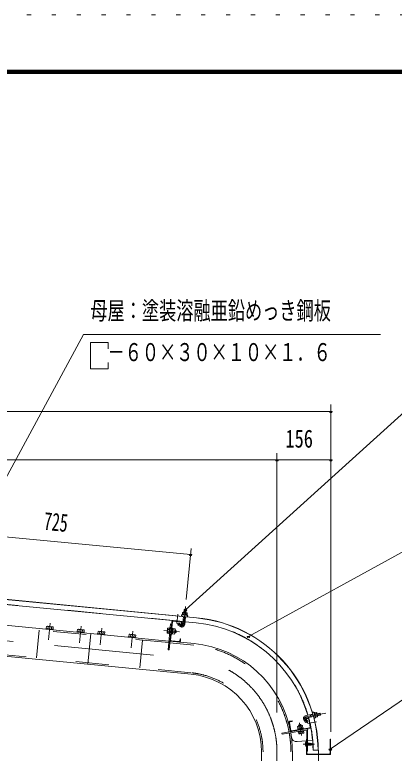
# Model space of a CAD drawing. Units: millimetres, scale not verified. Extents: x -25342 to 25343, y -10500 to 10500.
# Drawn here: x 18234 to 20980, y 5162 to 10500 of the extents above; entities that cross this region are included whole.
import ezdxf
from ezdxf.enums import TextEntityAlignment as Align

# ---------------------------------------------------------------- set-up
doc = ezdxf.new("R2010")
doc.units = ezdxf.units.MM
doc.header["$LTSCALE"] = 60
for name, pattern in [('USER2', [10, 4, -6]), ('USER3', [24, 12, -5, 2, -5]), ('USER4', [3, 0.5, -2.5])]:
    doc.linetypes.add(name, pattern=pattern)
for name, color, linetype, lineweight in [('0-6_2-02BOLD', 7, 'Continuous', 18), ('0-7_2-12HIDDEN', 3, 'USER2', 18), ('0-8_2-22CENTER', 3, 'USER3', 18), ('0-9_2-42THIN', 4, 'Continuous', 18), ('0-A_2-52DIM', 3, 'Continuous', 18), ('0-C_F-F1PAPER', 5, 'Continuous', 18), ('0-D_F-E_J_ADD', 5, 'USER4', 18)]:
    doc.layers.add(name, color=color, linetype=linetype, lineweight=lineweight)
doc.styles.add('ＭＳ ゴシック', font='')
doc.styles.get('ＭＳ ゴシック').set_extended_font_data('MS Gothic')

msp = doc.modelspace()

# ---------------------------------------------------------------- linework, layer by layer
at = {"layer": '0-6_2-02BOLD'}
for p, q in [((19549.54, 6141.83), (15625.93, 6519.63)), ((15667.37, 6514.38), (19549.41, 6140.58)), ((19451.37, 6113.6), (17662.15, 6285.89)), ((17553.21, 6145.68), (19349.41, 5972.73)), ((19454.85, 6149.69), (19449.56, 6094.78)), ((19455.7, 6164.92), (19456.92, 6177.67)), ((19464.49, 6093.34), (19469.78, 6148.25)), ((19473.09, 6176.11), (19471.85, 6163.36)), ((19361.39, 6097.15), (19369.35, 6096.38)), ((19362.11, 5979.54), (19374.96, 6112.92)), ((19379.32, 6116.52), (19438.05, 6110.87)), ((19452.26, 6122.85), (19467.19, 6121.41)), ((19466.31, 6112.17), (19545.94, 6104.5)), ((18476.1, 6077.15), (18474.63, 6061.98)), ((18499.06, 6059.63), (18500.52, 6074.8)), ((18700.09, 6055.58), (18698.62, 6040.41)), ((18723.05, 6038.06), (18724.51, 6053.23)), ((18849.4, 6041.21), (18847.93, 6026.04)), ((18872.36, 6023.69), (18873.82, 6038.86)), ((19351.6, 6037.3), (19339.65, 6038.45)), ((19341.45, 6057.13), (19353.4, 6055.98)), ((19377.39, 6044.25), (19371.93, 6039.74)), ((19372.41, 6044.72), (19377.87, 6049.22)), ((19374.28, 6064.13), (19379.26, 6063.65)), ((19376.49, 6034.91), (19390.93, 6033.52)), ((19378.29, 6053.58), (19392.73, 6052.19)), ((19393.63, 6061.53), (19379.19, 6062.93)), ((19392.6, 6032.74), (19397.58, 6032.26)), ((19395.07, 6058.36), (19393.63, 6061.53)), ((18785.01, 6027.07), (18763.66, 5805.35)), ((18886.27, 6022.35), (18885.8, 6017.37)), ((19057.98, 6005.81), (19057.51, 6000.83)), ((19071.9, 6004.47), (19073.36, 6019.64)), ((19097.78, 6017.29), (19096.32, 6002.12)), ((19108.54, 6000.95), (19110, 6016.12)), ((19370.38, 6023.57), (19366.39, 6023.95)), ((19357.36, 5971.96), (19531.56, 5955.19)), ((19424.44, 5969.52), (19365.71, 5975.18)), ((20418.79, 5448.36), (20406.18, 5446.13)), ((20357.51, 5412.56), (20340.77, 5409.61)), ((20390.24, 5443.65), (20341.44, 5435.05)), ((20344.37, 5418.43), (20394.82, 5427.32)), ((20372.39, 5351.21), (20362.21, 5408.92)), ((20375.85, 5423.98), (20372.91, 5440.59)), ((20409, 5430.14), (20421.62, 5432.37)), ((20228.61, 5325.86), (20218.36, 5383.96)), ((20222.31, 5384.66), (20232.55, 5326.55)), ((20237.18, 5323.31), (20369.15, 5346.58)), ((20306.65, 5366.28), (20286.95, 5362.8)), ((20288.73, 5356.27), (20291.25, 5341.98)), ((20296.44, 5337.82), (20300.49, 5343.61)), ((20301.36, 5338.69), (20305.42, 5344.48)), ((20309.73, 5345.24), (20307.21, 5359.53)), ((20320.57, 5342.07), (20319.69, 5347)), ((20280.43, 5334.99), (20281.13, 5331.06)), ((20297.68, 5305.53), (20295.59, 5317.36)), ((20314.07, 5320.62), (20316.16, 5308.79)), ((20348.24, 5252.53), (20348.24, 5330.7)), ((20351.99, 5331.36), (20351.99, 5252.53)), ((20276.76, 5246.21), (20343.99, 5252.26)), ((20351.99, 5252.98), (20388.8, 5256.29)), ((20353.24, 5234.41), (20353.59, 5233.53)), ((20371.89, 5220.03), (20369.19, 5235.03)), ((20369.79, 5233.53), (20372.49, 5221.53)), ((20378.19, 5231.85), (20378.79, 5233.22)), ((20383.59, 5229.69), (20384.19, 5231.07)), ((20353.24, 5202.53), (20346.99, 5202.53)), ((20353.89, 5221.53), (20354.49, 5220.03)), ((20359.89, 5220.03), (20359.29, 5221.53)), ((20365.29, 5220.03), (20364.69, 5221.53)), ((20367.09, 5221.53), (20370.09, 5221.53)), ((20381.49, 5222.91), (20382.69, 5223.39)), ((20383.29, 5225.25), (20386.27, 5226.44)), ((20386.49, 5228.53), (20388.99, 5227.53)), ((20388.99, 5227.53), (20387.37, 5226.88)), ((20429.99, 5184.84), (20392.49, 5184.84)), ((20019.82, 4609.93), (20019.82, 5172.43)), ((20242.56, 5172.43), (20242.56, 4609.93))]:
    msp.add_line(p, q, dxfattribs=at)
for points in [[(15728.65, 6321.37), (15720.47, 6314.62), (15700.56, 6107.82), (15707.3, 6099.64), (19510.21, 5733.46)], [(19457.66, 6178.86), (19459.77, 6200.79), (19474.7, 6199.35), (19472.59, 6177.43)], [(19474.7, 6199.35), (19473.58, 6200.72), (19461.13, 6201.92), (19459.77, 6200.79)], [(19479.94, 6162.59), (19481.16, 6175.34), (19479.12, 6176.79), (19451.13, 6179.49), (19448.84, 6178.45), (19447.61, 6165.7)], [(19370.97, 6113.31), (19351.37, 5909.75), (19343.41, 5910.52), (19361.38, 6097.15)], [(19439.22, 6090.07), (19423.35, 6101.39), (19414.64, 6089.18), (19430.51, 6077.86)], [(19441.65, 6106.5), (19440.02, 6089.58), (19444, 6089.19), (19445.63, 6106.11)], [(18512.5, 6053.31), (18512.98, 6058.29), (18460.72, 6063.32), (18460.24, 6058.34)], [(18462.42, 6063.16), (18463.88, 6078.33), (18467.99, 6080.2), (18509.06, 6076.24), (18512.74, 6073.62), (18511.27, 6058.45)], [(18736.49, 6031.75), (18736.96, 6036.72), (18684.71, 6041.75), (18684.23, 6036.78)], [(18686.41, 6041.59), (18687.87, 6056.76), (18691.98, 6058.64), (18733.04, 6054.68), (18736.72, 6052.06), (18735.26, 6036.89)], [(18835.72, 6027.21), (18837.18, 6042.38), (18841.29, 6044.26), (18882.35, 6040.3), (18886.03, 6037.68), (18884.57, 6022.51)], [(19354.3, 6065.32), (19342.34, 6066.47), (19340.33, 6063.64), (19337.31, 6032.28), (19338.75, 6029.12), (19350.7, 6027.96)], [(19354.45, 6025.11), (19350.47, 6025.49), (19354.54, 6067.79), (19358.52, 6067.41)], [(19370.38, 6023.57), (19374.45, 6065.88), (19370.47, 6066.26)], [(19379.26, 6063.65), (19375.52, 6024.84), (19370.54, 6025.31)], [(19395.07, 6058.36), (19392.06, 6027.01), (19390.03, 6024.18), (19375.59, 6025.56)], [(19394.52, 6052.64), (19399.5, 6052.16), (19397.58, 6032.26), (19401.67, 6035.63), (19402.88, 6048.07), (19399.5, 6052.16)], [(18886.27, 6022.35), (18834.02, 6027.38), (18833.54, 6022.4)], [(19057.98, 6005.81), (19110.24, 6000.78), (19109.76, 5995.8)], [(19110, 6016.12), (19106.32, 6018.74), (19065.26, 6022.69), (19061.14, 6020.82), (19059.69, 6005.65)], [(19432.79, 5972.73), (19434.42, 5989.65), (19430.43, 5990.03), (19428.8, 5973.12)], [(20404.77, 5454.13), (20417.38, 5456.35), (20419, 5454.43), (20423.88, 5426.74), (20423.02, 5424.38), (20410.41, 5422.15)], [(20422.74, 5433.2), (20444.44, 5437.03), (20441.83, 5451.8), (20420.14, 5447.97)], [(20444.44, 5437.03), (20445.46, 5438.47), (20443.28, 5450.79), (20441.83, 5451.8)], [(20224.85, 5393.23), (20241.59, 5396.18), (20242.28, 5392.24), (20225.55, 5389.29)], [(20341.04, 5409.27), (20353.57, 5394.34), (20340.63, 5383.49), (20328.11, 5398.42)], [(20340.78, 5409.61), (20340.07, 5413.55), (20356.82, 5416.5)], [(20369.85, 5342.64), (20167.51, 5306.96), (20168.9, 5299.08), (20353.38, 5331.61), (20351.99, 5339.49)], [(20282.01, 5340.35), (20279.49, 5354.64), (20282.16, 5356.88), (20313.18, 5362.35), (20316.45, 5361.16), (20318.97, 5346.87)], [(20280.43, 5334.99), (20322.29, 5342.37), (20322.98, 5338.44)], [(20319.69, 5347), (20281.29, 5340.23), (20282.16, 5335.3)], [(20307.51, 5361.35), (20306.65, 5366.28), (20302.31, 5369.32), (20290, 5367.14), (20286.95, 5362.8), (20287.83, 5357.88)], [(20325.07, 5326.62), (20325.76, 5322.68), (20283.9, 5315.3), (20283.21, 5319.24)], [(20286.35, 5315.73), (20288.44, 5303.9), (20291.71, 5302.71), (20322.73, 5308.19), (20325.4, 5310.42), (20323.31, 5322.25)], [(20343.99, 5245.23), (20342.95, 5245.23), (20342.95, 5209.83), (20343.99, 5209.83)], [(20353.24, 5202.53), (20353.24, 5252.53), (20346.99, 5252.53)], [(20353.24, 5233.64), (20355.69, 5220.03), (20356.29, 5221.53)], [(20358.39, 5235.03), (20357.19, 5235.03), (20356.59, 5233.53), (20353.59, 5233.53), (20356.29, 5221.53), (20359.29, 5221.53), (20356.59, 5233.53)], [(20357.19, 5235.03), (20359.89, 5220.03), (20361.09, 5220.03)], [(20363.79, 5235.03), (20362.59, 5235.03), (20361.99, 5233.53), (20358.99, 5233.53), (20358.39, 5235.03), (20361.09, 5220.03), (20361.69, 5221.53), (20358.99, 5233.53)], [(20361.69, 5221.53), (20364.69, 5221.53), (20361.99, 5233.53)], [(20362.59, 5235.03), (20365.29, 5220.03), (20366.49, 5220.03)], [(20375.49, 5222.13), (20373.99, 5221.53), (20372.49, 5221.53), (20371.89, 5220.03), (20370.69, 5220.03), (20370.09, 5221.53), (20367.39, 5233.53), (20364.39, 5233.53), (20367.09, 5221.53), (20366.49, 5220.03), (20363.79, 5235.03), (20364.39, 5233.53)], [(20370.69, 5220.03), (20367.99, 5235.03), (20367.39, 5233.53)], [(20367.99, 5235.03), (20369.19, 5235.03), (20369.79, 5233.53), (20372.79, 5233.53)], [(20373.39, 5235.03), (20372.79, 5233.53), (20375.49, 5222.13), (20376.09, 5220.76)], [(20377.29, 5221.23), (20376.09, 5220.76), (20373.39, 5235.03), (20374.59, 5234.91)], [(20375.19, 5233.05), (20374.59, 5234.91), (20377.29, 5221.23), (20377.89, 5223.09)], [(20380.59, 5230.89), (20383.29, 5225.25), (20382.69, 5223.39), (20379.99, 5232.74), (20378.79, 5233.22), (20381.49, 5222.91), (20380.89, 5224.29), (20377.89, 5223.09), (20375.19, 5233.05), (20378.19, 5231.85), (20380.89, 5224.29)], [(20386.29, 5226.45), (20383.59, 5229.69), (20380.52, 5230.92)], [(20348.24, 5202.53), (20348.24, 5176.98), (20351.99, 5176.98), (20351.99, 5202.53)], [(20355.69, 5220.03), (20354.49, 5220.03), (20353.24, 5226.98)], [(20353.24, 5224.42), (20353.89, 5221.53), (20353.24, 5221.53)]]:
    msp.add_lwpolyline(points, dxfattribs=at)
for points in [[(19483.3, 6158.25), (19443.49, 6162.08), (19443.86, 6166.06), (19483.68, 6162.23)], [(20411.07, 5418.44), (20407.12, 5417.75), (20400.18, 5457.14), (20404.12, 5457.84)], [(20346.99, 5160.53), (20346.99, 5265.03), (20343.99, 5265.03), (20343.99, 5152.53), (20518.99, 5152.53), (20518.99, 5265.03), (20515.99, 5265.03), (20515.99, 5160.53), (20510.99, 5155.53), (20351.99, 5155.53)], [(20386.89, 5225.07), (20384.19, 5231.07), (20385.39, 5230.59), (20388.09, 5225.55)]]:
    msp.add_lwpolyline(points, close=True, dxfattribs=at)
for centre, radius, start, end in [((19445.5, 6156.87), 5, 84.4998, 264.4998), ((19452.31, 6172.16), 7.19, 50.11574, 110.11574), ((19462.55, 6151.4), 26.87, 66.91203, 102.08795), ((19476.56, 6169.82), 7.19, 58.88425, 118.88425), ((19480.33, 6153.51), 5, 264.50061, 84.50061), ((19456.19, 5172.43), 972.62, 0.73094, 84.50003), ((19456.19, 5172.43), 973.88, 0.73001, 84.5), ((19378.94, 6112.54), 8, 84.4973, 174.4973), ((19378.94, 6112.54), 4, 84.4973, 174.4973), ((19443.03, 6095.41), 21.56, 234.5, 354.5), ((19437.67, 6106.88), 4, 354.5092, 84.50122), ((19437.67, 6106.88), 8, 354.50143, 84.50122), ((19443.03, 6095.41), 6.57, 234.5, 354.5), ((19456.19, 5172.43), 936.38, 16.43245, 84.5), ((18469.3, 6070.57), 9.46, 44.06885, 84.5), ((18485.22, 6043.93), 34.45, 63.6357, 105.3643), ((18505.94, 6067.04), 9.46, 84.5, 124.92831), ((18693.29, 6049), 9.46, 44.06885, 84.5), ((18709.21, 6022.37), 34.45, 63.6357, 105.3643), ((18729.93, 6045.47), 9.46, 84.5, 124.92831), ((18842.6, 6034.63), 9.46, 44.06885, 84.5), ((18858.52, 6007.99), 34.45, 63.6357, 105.3643), ((18879.23, 6031.1), 9.46, 84.5, 124.92831), ((19344.62, 6033.26), 7.19, 133.77223, 174.49905), ((19364.85, 6045.45), 26.15, 153.47365, 195.52446), ((19347.33, 6061.28), 7.19, 174.49905, 215.22588), ((19367.53, 6045.19), 26.15, 333.47365, 15.52446), ((19385.06, 6029.37), 7.19, 354.49905, 35.22588), ((19387.76, 6057.39), 7.19, 313.77223, 354.49905), ((19066.56, 6013.06), 9.46, 44.06885, 84.5), ((19082.48, 5986.43), 34.45, 63.6357, 105.3643), ((19103.2, 6009.53), 9.46, 84.5, 124.92831), ((19366.09, 5979.16), 8, 174.4973, 264.48845), ((19366.09, 5979.16), 4, 174.4973, 264.48845), ((19424.82, 5973.5), 8, 264.49953, 354.50208), ((19424.82, 5973.5), 4, 264.49953, 354.5092), ((19456.19, 5172.43), 786.38, 10.65315, 84.50005), ((19456.19, 5172.43), 563.62, 0, 84.50003), ((20394.75, 5453.64), 5.95, 10.01471, 190.01471), ((20412.25, 5451.33), 7.19, 335.62325, 35.62325), ((20394.98, 5435.91), 26.87, 352.41954, 27.59546), ((20226.24, 5385.35), 8, 100.00313, 190.00211), ((20345.34, 5412.89), 22.5, 99.99847, 220.00092), ((20345.34, 5412.89), 5.62, 100.00249, 220.00249), ((20358.21, 5408.62), 8, 75.34628, 100.00198), ((20358.21, 5408.62), 4, 14.67992, 100.00677), ((19456.19, 5172.43), 936.38, 0.75925, 15.39432), ((20402.55, 5419.47), 4.21, 190.00774, 10.00774), ((20416.48, 5427.34), 7.19, 344.39175, 44.39175), ((20226.24, 5385.35), 4, 100.00652, 190.00652), ((20285.06, 5350.09), 7.19, 59.27591, 100.00273), ((20302.22, 5333.86), 26.15, 78.97455, 121.02536), ((20312.78, 5354.98), 7.19, 100.00273, 140.72955), ((20368.46, 5350.52), 4, 280.00652, 10.00652), ((20368.46, 5350.52), 8, 280.00217, 340.37393), ((20236.49, 5327.24), 8, 190.01096, 280.00211), ((19456.19, 5172.43), 786.38, 0, 10.0701), ((19456.21, 5172.34), 786.38, 7.7531, 10.07008), ((20236.49, 5327.24), 4, 190.01537, 280.00652), ((20292.12, 5310.08), 7.19, 280.00273, 320.72955), ((20302.68, 5331.2), 26.15, 258.97455, 301.02536), ((20319.83, 5314.97), 7.19, 239.27591, 280.00273), ((20272.55, 5283.48), 37.5, 187.75275, 276.44838), ((20357.79, 5227.53), 23.1, 129.98303, 230.0168), ((20346.24, 5227.53), 11.55, 137.75334, 222.24648)]:
    msp.add_arc(centre, radius, start, end, dxfattribs=at)
at = {"layer": '0-7_2-12HIDDEN'}
for p, q in [((19451.49, 6114.85), (17662.27, 6287.13)), ((19511.22, 5743.91), (15720.75, 6108.89)), ((19348.39, 5962.27), (17552.21, 6135.23)), ((19466.43, 6113.41), (19546.06, 6105.74)), ((18410.73, 6052.56), (18391.4, 5851.74)), ((19157.28, 5980.68), (19137.94, 5779.85)), ((19530.55, 5944.74), (19356.36, 5961.51)), ((20030.32, 4609.93), (20030.32, 5172.43)), ((20232.06, 4609.93), (20232.06, 5172.43))]:
    msp.add_line(p, q, dxfattribs=at)
for radius, start, end in [(937.62, 16.42381, 84.5), (775.88, 10.662, 84.50003), (574.12, 0, 84.50003), (937.62, 0.75822, 15.3871), (775.88, 0, 10.07104)]:
    msp.add_arc((19456.19, 5172.43), radius, start, end, dxfattribs=at)
at = {"layer": '0-8_2-22CENTER'}
for p, q in [((15655.76, 6216.49), (19520.89, 5844.33)), ((19469.43, 6222.86), (19457.03, 6094.06)), ((19413.86, 6167.44), (19407.49, 6101.25)), ((18490.92, 6103.11), (18479.18, 5981.17)), ((19410.96, 6101.02), (19434.86, 6083.97)), ((18703.17, 5959.6), (18714.91, 6081.54)), ((18864.22, 6067.17), (18852.48, 5945.23)), ((19076.44, 5923.66), (19088.19, 6045.6)), ((19427.16, 6039.45), (19313.93, 6050.36)), ((20484.99, 5451.79), (20342.91, 5426.73)), ((20334.58, 5403.85), (20353.45, 5381.35)), ((20293.52, 5383.19), (20309.93, 5290.04)), ((20355.07, 5378.11), (20417.38, 5389.09)), ((20321.76, 5227.53), (20401.69, 5227.53)), ((20131.19, 5172.43), (20131.19, -1305.07))]:
    msp.add_line(p, q, dxfattribs=at)
msp.add_lwpolyline([(20430.7, 5184.84), (20430.7, 1409.63), (20737.57, 1297.94)], dxfattribs=at)
for centre, radius, start, end in [((19443.03, 6095.41), 14.06, 234.5, 354.5), ((19456.19, 5172.43), 675, 0, 84.50003), ((20345.34, 5412.89), 14.06, 100.00238, 219.99998)]:
    msp.add_arc(centre, radius, start, end, dxfattribs=at)
at = {"layer": '0-9_2-42THIN'}
for p, q in [((19461.13, 6201.92), (19458.91, 6178.75)), ((19471.35, 6177.54), (19473.58, 6200.72)), ((19453.51, 6122.73), (19456.09, 6149.56)), ((19468.54, 6148.37), (19465.95, 6121.52)), ((19451.82, 6118.2), (19453.51, 6122.73)), ((19465.95, 6121.53), (19466.75, 6116.77)), ((19392.85, 6035.22), (19400.31, 6034.5)), ((19401.75, 6049.43), (19394.28, 6050.15)), ((20420.36, 5446.73), (20443.28, 5450.79)), ((20373.18, 5439.09), (20367.32, 5439.6)), ((20390.66, 5442.18), (20373.18, 5439.1)), ((20445.45, 5438.47), (20422.52, 5434.43)), ((20288.98, 5365.7), (20290.28, 5358.31)), ((20305.06, 5360.92), (20303.75, 5368.3))]:
    msp.add_line(p, q, dxfattribs=at)
msp.add_lwpolyline([(20370.25, 5422.99), (20375.58, 5425.48), (20394.42, 5428.8)], dxfattribs=at)
at = {"layer": '0-A_2-52DIM'}
for p, q in [((18731.19, 8189.93), (17627.31, 6156.37)), ((18731.19, 8189.93), (20881.19, 8189.93)), ((20521.19, 5317.44), (20521.19, 7682.47)), ((20521.19, 7632.46), (15521.19, 7632.46)), ((20531.19, 7632.46), (20511.19, 7632.46)), ((20131.19, 7332.47), (20131.19, 5455.97)), ((15521.19, 7282.47), (20521.19, 7282.47)), ((20141.19, 7282.46), (20121.19, 7282.46)), ((20531.19, 7282.46), (20511.19, 7282.46)), ((15571.27, 6977.09), (19505.57, 6598.25)), ((19509.91, 6643.3), (19474.22, 6272.64)), ((19515.57, 6598.25), (19495.57, 6598.25)), ((19480.12, 6199.55), (19460.12, 6199.55)), ((19934.9, 6006.15), (19914.9, 6006.15)), ((20527.25, 5192.54), (20507.25, 5192.54))]:
    msp.add_line(p, q, dxfattribs=at)
for points in [[(18781.19, 7939.93), (18781.19, 8131.37), (18909.97, 8131.37), (18909.97, 8084.56)], [(18909.97, 7986.75), (18909.97, 7939.93), (18781.19, 7939.93)], [(23181.19, 7744.93), (21181.19, 7744.93), (19470.13, 6199.55)], [(19924.89, 6006.15), (21181.19, 6694.93), (24231.19, 6694.93)], [(20517.25, 5192.54), (21181.19, 5644.93), (22881.19, 5644.93)]]:
    msp.add_lwpolyline(points, dxfattribs=at)
for centre in [(20521.19, 7632.46), (20131.19, 7282.46), (20521.19, 7282.46), (19505.57, 6598.25), (19470.12, 6199.55), (19924.9, 6006.15), (20517.25, 5192.54)]:
    msp.add_arc(centre, 10, 180, 0, dxfattribs=at)
at = {"layer": '0-C_F-F1PAPER'}
for points in [[(24842.6, -10000), (-3857.4, -10000), (-3857.4, 10100), (24842.6, 10100)], [(24840.1, -9997.5), (24840.1, 10097.5), (-3854.9, 10097.5), (-3854.9, -9997.5)], [(24837.6, -9995), (24837.6, 10095), (-3852.4, 10095), (-3852.4, -9995)], [(24835.1, -9992.5), (24835.1, 10092.5), (-3849.9, 10092.5), (-3849.9, -9992.5)], [(24832.6, -9990), (24832.6, 10090), (-3847.4, 10090), (-3847.4, -9990)], [(24830.1, -9987.5), (24830.1, 10087.5), (-3844.9, 10087.5), (-3844.9, -9987.5)], [(24827.6, -9985), (24827.6, 10085), (-3842.4, 10085), (-3842.4, -9985)], [(24825.1, -9982.5), (24825.1, 10082.5), (-3839.9, 10082.5), (-3839.9, -9982.5)], [(24822.6, -9980), (24822.6, 10080), (-3837.4, 10080), (-3837.4, -9980)], [(24820.1, -9977.5), (24820.1, 10077.5), (-3834.9, 10077.5), (-3834.9, -9977.5)], [(24817.6, -9975), (24817.6, 10075), (-3832.4, 10075), (-3832.4, -9975)]]:
    msp.add_lwpolyline(points, close=True, dxfattribs=at)
at = {"layer": '0-D_F-E_J_ADD'}
msp.add_lwpolyline([(25342.6, -10500), (-4357.4, -10500), (-4357.4, 10500), (25342.6, 10500)], close=True, dxfattribs=at)

# ---------------------------------------------------------------- texts
at = {"layer": '0-A_2-52DIM', "color": 7, "style": 'ＭＳ ゴシック'}
for s, width, p in [('母屋：塗装溶融亜鉛めっき鋼板', 0.7, (18781.19, 8257.7)), ('\u3000－６０×３０×１０×１．６', 0.7, (18781.19, 7957.69)), ('156', 0.75, (20192.3, 7332.46))]:
    msp.add_text(s, height=130.2, dxfattribs=dict(at, width=width)).set_placement(p, align=Align.BOTTOM_LEFT)
at = {"layer": '0-A_2-52DIM', "color": 7, "style": 'ＭＳ ゴシック', "width": 0.65}
msp.add_text('725', height=130.2, rotation=354.501, dxfattribs=at).set_placement((18436.26, 6738.89), align=Align.BOTTOM_LEFT)

doc.saveas('drawing.dxf')
